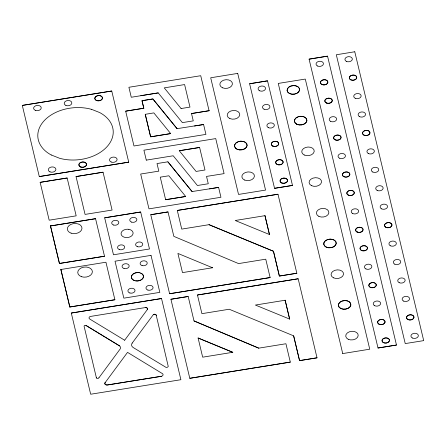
<?xml version="1.0" encoding="UTF-8"?>
<svg xmlns="http://www.w3.org/2000/svg" width="446" height="446" viewBox="0 0 446 446"><rect width="100%" height="100%" fill="white"/><g stroke="black" fill="none" stroke-linecap="round" stroke-linejoin="round"><path stroke-width="0.67" d="M96.275 377.634L96.286 377.383M156.223 315.272L168.248 366.422A1.94 1.338 -5.2 0 1 166.141 367.443L133.276 347.573A5.497 3.797 -5.2 0 1 132.206 343.069L132.2 343.035M98.923 377.812L120.314 348.783A5.068 3.501 -5.2 0 0 119.628 345.906L86.022 325.474L119.628 345.94M124.635 340.259L147.303 309.619A2.119 1.466 -5.2 0 0 145.48 307.545L90.192 316.482A2.286 1.578 -5.2 0 0 89.73 319.035L124.635 340.226M132.206 343.069L153.418 314.525A1.784 1.232 -5.2 0 1 155.899 314.686L156.228 315.305M105.117 382.679L127.528 352.373L162.561 373.703A2.291 1.583 -5.2 0 1 161.441 376.29L107.592 384.959A2.375 1.639 -5.2 0 1 105.284 384.402A2.375 1.639 -5.2 0 1 105.117 382.679L105.117 382.679A2.375 1.639 -5.2 0 0 105.278 384.368A2.375 1.639 -5.2 0 0 107.592 384.926L161.441 376.29M98.917 377.779L98.466 378.219A1.394 0.959 -5.2 0 1 96.526 378.091L96.269 377.6M209.085 110.753L200.728 75.714L128.894 87.277L131.269 97.256L158.207 92.896L182.386 122.628L193.263 120.877L191.518 113.546L209.079 110.719L191.518 113.546M309.089 59.117L327.548 56.146L396.477 345.037L378.013 348.008L309.095 59.184L327.548 56.146M22.3 105.39L111.745 90.995L128.727 162.171L39.281 176.571L22.306 105.423L111.745 91.029M237.724 73.395L210.696 77.777L238.532 194.434L265.56 190.085L237.724 73.428M249.609 83.731L267.539 80.843L292.487 185.43L274.552 188.318L249.615 83.798L267.539 80.843M125.672 111.149L143.807 108.227L125.672 111.182L133.973 145.976L205.935 134.391L203.582 124.512L177.051 128.665L152.872 98.973L142.006 100.684L143.807 108.266M145.251 114.315L153.848 112.899L170.679 133.605L150.625 136.833L145.251 114.315L150.625 136.833L170.679 133.571M181.076 108.551L189.979 107.085L184.605 84.567L164.251 87.879L181.076 108.517M194.489 126.006L203.582 124.546M179.259 150.759L199.613 147.448L204.987 169.993L196.089 171.431L179.253 150.726L199.618 147.481M128.721 162.138L39.281 176.571M146.282 160.136L173.215 155.777L197.394 185.503L208.271 183.752L206.526 176.421L224.093 173.628L215.736 138.594L143.907 150.19L146.277 160.103M40.14 182.33L67.151 177.982L76.177 215.842L49.172 220.19L40.146 182.364L67.151 178.015M76.043 176.549L103.048 172.201L112.08 210.06L85.069 214.409L76.043 176.583L103.048 172.201M185.692 196.48L168.856 175.78L160.259 177.162L165.633 199.708L185.692 196.48L165.633 199.708M209.497 188.887L218.59 187.387L220.943 197.271L148.981 208.856L140.68 174.029L158.821 171.141L157.014 163.559L167.88 161.82L192.059 191.546L218.59 187.42M50.487 225.944L95.556 218.691L104.509 256.233L59.441 263.486L50.487 225.944L59.441 263.486M50.487 225.977L95.556 218.691M104.659 217.793L140.663 212.001L149.482 248.985L113.485 254.783L104.665 217.826L140.663 212.001M150.759 214.732L168.008 211.922L173.834 236.363L238.571 263.592L265.749 259.182L270.131 277.563L169.608 293.741L150.754 214.699L168.008 211.922M177.285 210.462L277.986 194.216L296.846 273.264L279.374 276.074L273.459 251.249L209.018 224.678L181.734 229.105L177.285 210.428L277.992 194.25M264.969 215.674L235.209 220.497L269.462 234.529L264.974 215.708L269.462 234.496M59.435 263.452L104.509 256.233M60.873 269.507L105.942 262.22L114.895 299.762L69.827 307.015L60.873 269.507L69.827 307.015M69.821 306.982L114.89 299.729M169.608 293.741L270.131 277.563M273.459 251.249L279.374 276.041L296.841 273.231M71.293 313.036L161.524 298.513L180.898 379.713L90.666 394.236L71.299 313.07L161.53 298.547M170.93 299.26L188.184 296.484L194.01 320.925L258.747 348.153L285.931 343.743L290.307 362.124L189.79 378.303L170.93 299.26L188.184 296.484M197.461 294.99L298.168 278.778L317.022 357.82L299.556 360.636L293.641 335.844L229.199 309.24L201.91 313.666L197.461 295.023L298.168 278.778M285.145 300.236L255.391 305.058L289.644 319.091L285.145 300.236L289.644 319.091M232.767 352.301L202.662 357.179L198.091 337.99L232.767 352.301L198.091 337.99M342.712 353.578L369.745 349.196L305.293 79.076L278.259 83.43L342.712 353.544M290.307 362.091L189.79 378.303M293.641 335.844L299.55 360.602L317.022 357.82M128.827 229.289L130.26 229.707A6.038 4.17 -5.2 0 1 132.562 234.875A6.038 4.17 -5.2 0 1 125.315 237.489L123.882 237.071A6.038 4.17 -5.2 0 1 121.585 231.937A6.038 4.17 -5.2 0 1 128.827 229.322M139.18 272.668L140.613 273.086A6.038 4.17 -5.2 0 1 142.91 278.254A6.038 4.17 -5.2 0 1 135.668 280.868L134.235 280.45A6.038 4.17 -5.2 0 1 131.932 275.282A6.038 4.17 -5.2 0 1 139.18 272.668A6.038 4.17 -5.2 0 0 131.938 275.316A6.038 4.17 -5.2 0 0 134.235 280.484M91.391 109.27L99.709 112.57A37.804 26.119 -5.2 0 1 107.363 146.31A37.804 26.119 -5.2 0 1 59.636 158.291L51.318 154.991M273.459 251.282L209.018 224.678M194.01 320.925L258.747 348.153M177.051 128.665L152.872 98.94L142.006 100.718L143.807 108.227M192.059 191.546L167.88 161.82M156.122 314.999L155.905 314.72A1.784 1.232 -5.2 0 0 153.418 314.558M396.477 345.037L378.013 348.008M292.487 185.43L274.552 188.318M158.207 92.896L140.813 95.689M147.303 309.619L147.303 309.652A2.119 1.466 -5.2 0 0 145.48 307.578L145.48 307.545M96.42 377.924L84.099 326.277A1.154 0.797 -5.2 0 1 84.695 325.446A1.154 0.797 -5.2 0 1 86.028 325.508M51.318 155.024A37.804 26.119 -5.2 0 1 43.663 121.284A37.804 26.119 -5.2 0 1 91.391 109.303M140.607 273.052A6.038 4.17 -5.2 0 1 142.91 278.22A6.038 4.17 -5.2 0 1 135.662 280.835M354.776 51.764L336.317 54.769L405.236 343.593L423.7 340.621L354.782 51.797M151.01 255.374L115.018 261.205L123.832 298.157L159.835 292.364L151.016 255.407M212.586 267.739L182.486 272.618L177.909 253.428L212.591 267.773M412.405 338.001A3.719 2.57 -5.2 0 0 418.331 335.983A3.719 2.57 -5.2 0 0 413.202 333.53A3.719 2.57 -5.2 0 0 412.405 338.001M408.006 319.559A3.719 2.57 -5.2 0 0 413.933 317.541A3.719 2.57 -5.2 0 0 408.798 315.093A3.719 2.57 -5.2 0 0 408.001 319.526A3.719 2.57 -5.2 0 0 413.927 317.507A3.719 2.57 -5.2 0 0 408.798 315.06A3.719 2.57 -5.2 0 0 408.006 319.559M403.602 301.083A3.719 2.57 -5.2 0 0 409.528 299.065A3.719 2.57 -5.2 0 0 404.394 296.618A3.719 2.57 -5.2 0 0 403.602 301.083M399.203 282.675A3.719 2.57 -5.2 0 0 405.13 280.657A3.719 2.57 -5.2 0 0 400.001 278.209A3.719 2.57 -5.2 0 0 399.203 282.675M394.805 264.199A3.719 2.57 -5.2 0 0 400.725 262.181A3.719 2.57 -5.2 0 0 395.596 259.734A3.719 2.57 -5.2 0 0 394.805 264.199M390.406 245.796A3.719 2.57 -5.2 0 0 396.327 243.778A3.719 2.57 -5.2 0 0 391.198 241.331A3.719 2.57 -5.2 0 0 390.406 245.796M386.007 227.354A3.719 2.57 -5.2 0 0 391.928 225.336A3.719 2.57 -5.2 0 0 386.799 222.888A3.719 2.57 -5.2 0 0 386.002 227.321A3.719 2.57 -5.2 0 0 391.928 225.302A3.719 2.57 -5.2 0 0 386.793 222.855A3.719 2.57 -5.2 0 0 386.007 227.354M381.603 208.879A3.719 2.57 -5.2 0 0 387.524 206.86A3.719 2.57 -5.2 0 0 382.395 204.413A3.719 2.57 -5.2 0 0 381.603 208.879M377.199 190.436A3.719 2.57 -5.2 0 0 383.125 188.418A3.719 2.57 -5.2 0 0 377.996 185.971A3.719 2.57 -5.2 0 0 377.199 190.436M372.806 172.033A3.719 2.57 -5.2 0 0 378.726 170.015A3.719 2.57 -5.2 0 0 373.597 167.562A3.719 2.57 -5.2 0 0 372.806 172.033M368.402 153.558A3.719 2.57 -5.2 0 0 374.322 151.54A3.719 2.57 -5.2 0 0 369.193 149.092A3.719 2.57 -5.2 0 0 368.402 153.558M364.003 135.149A3.719 2.57 -5.2 0 0 369.929 133.131A3.719 2.57 -5.2 0 0 364.795 130.65A3.719 2.57 -5.2 0 0 364.003 135.116A3.719 2.57 -5.2 0 0 369.924 133.098A3.719 2.57 -5.2 0 0 364.795 130.684A3.719 2.57 -5.2 0 0 364.003 135.149M359.599 116.674A3.719 2.57 -5.2 0 0 365.525 114.655A3.719 2.57 -5.2 0 0 360.396 112.208A3.719 2.57 -5.2 0 0 359.599 116.674M355.2 98.265A3.719 2.57 -5.2 0 0 361.126 96.247A3.719 2.57 -5.2 0 0 355.997 93.799A3.719 2.57 -5.2 0 0 355.2 98.265M350.801 79.828A3.719 2.57 -5.2 0 0 356.728 77.81A3.719 2.57 -5.2 0 0 351.599 75.363A3.719 2.57 -5.2 0 0 350.801 79.795A3.719 2.57 -5.2 0 0 356.722 77.777A3.719 2.57 -5.2 0 0 351.593 75.329A3.719 2.57 -5.2 0 0 350.801 79.828M346.403 61.386A3.719 2.57 -5.2 0 0 352.323 59.368A3.719 2.57 -5.2 0 0 347.194 56.921A3.719 2.57 -5.2 0 0 346.403 61.386M289.577 93.576A6.261 4.326 -5.2 0 0 299.534 90.164A6.261 4.326 -5.2 0 0 290.892 86.061A6.261 4.326 -5.2 0 0 289.577 93.576M281.632 182.866A3.73 2.576 -5.2 0 0 287.497 180.725A3.73 2.576 -5.2 0 0 282.24 178.378A3.73 2.576 -5.2 0 0 281.632 182.866M277.239 164.451A3.73 2.576 -5.2 0 0 283.104 162.311A3.73 2.576 -5.2 0 0 277.847 159.969A3.73 2.576 -5.2 0 0 277.239 164.451M272.846 146.037A3.73 2.576 -5.2 0 0 278.711 143.896A3.73 2.576 -5.2 0 0 273.454 141.555A3.73 2.576 -5.2 0 0 272.846 146.037M268.459 127.69A3.73 2.576 -5.2 0 0 274.323 125.549A3.73 2.576 -5.2 0 0 269.066 123.207A3.73 2.576 -5.2 0 0 268.459 127.69M264.06 109.209A3.73 2.576 -5.2 0 0 269.919 107.073A3.73 2.576 -5.2 0 0 264.668 104.726A3.73 2.576 -5.2 0 0 264.06 109.209M259.667 90.8A3.73 2.576 -5.2 0 0 265.526 88.659A3.73 2.576 -5.2 0 0 260.269 86.318A3.73 2.576 -5.2 0 0 259.667 90.8M244.536 180.022A6.3 4.354 -5.2 0 0 254.415 176.365A6.3 4.354 -5.2 0 0 245.495 172.446A6.3 4.354 -5.2 0 0 244.536 180.022M237.2 149.282A6.3 4.354 -5.2 0 0 247.078 145.625A6.3 4.354 -5.2 0 0 238.164 141.705A6.3 4.354 -5.2 0 0 237.2 149.282M229.868 118.575A6.3 4.354 -5.2 0 0 239.747 114.923A6.3 4.354 -5.2 0 0 230.833 110.998A6.3 4.354 -5.2 0 0 229.868 118.575M222.532 87.801A6.3 4.354 -5.2 0 0 232.405 84.149A6.3 4.354 -5.2 0 0 223.491 80.224A6.3 4.354 -5.2 0 0 222.532 87.801M49.974 171.866A3.819 2.637 -5.2 0 0 55.906 169.58A3.819 2.637 -5.2 0 0 50.437 167.278A3.819 2.637 -5.2 0 0 49.974 171.866M80.57 166.91A3.819 2.637 -5.2 0 0 86.502 164.619A3.819 2.637 -5.2 0 0 81.033 162.316A3.819 2.637 -5.2 0 0 80.57 166.91M111.171 162.015A3.819 2.637 -5.2 0 0 117.103 159.729A3.819 2.637 -5.2 0 0 111.634 157.427A3.819 2.637 -5.2 0 0 111.171 162.015M35.295 110.329A3.819 2.637 -5.2 0 0 41.227 108.044A3.819 2.637 -5.2 0 0 35.758 105.741A3.819 2.637 -5.2 0 0 35.295 110.329M65.897 105.434A3.819 2.637 -5.2 0 0 71.828 103.149A3.819 2.637 -5.2 0 0 66.359 100.846A3.819 2.637 -5.2 0 0 65.897 105.434M96.492 100.478A3.819 2.637 -5.2 0 0 102.424 98.192A3.819 2.637 -5.2 0 0 96.955 95.89A3.819 2.637 -5.2 0 0 96.492 100.478A3.819 2.637 -5.2 0 0 102.424 98.226A3.819 2.637 -5.2 0 0 96.955 95.923A3.819 2.637 -5.2 0 0 96.492 100.512M81.518 276.704A7.342 5.073 -5.2 0 0 92.389 271.647A7.342 5.073 -5.2 0 0 81.289 267.912A7.342 5.073 -5.2 0 0 81.518 276.704M71.131 233.174A7.342 5.073 -5.2 0 0 82.003 228.118A7.342 5.073 -5.2 0 0 70.903 224.383A7.342 5.073 -5.2 0 0 71.131 233.174M124.021 268.47A3.574 2.47 -5.2 0 0 129.173 265.866A3.574 2.47 -5.2 0 0 123.654 264.21A3.574 2.47 -5.2 0 0 124.021 268.47M142.079 265.565A3.574 2.47 -5.2 0 0 147.23 262.962A3.574 2.47 -5.2 0 0 141.705 261.306A3.574 2.47 -5.2 0 0 142.079 265.565M129.875 293A3.574 2.47 -5.2 0 0 135.026 290.396A3.574 2.47 -5.2 0 0 129.507 288.74A3.574 2.47 -5.2 0 0 129.875 293M147.933 290.095A3.574 2.47 -5.2 0 0 153.078 287.486A3.574 2.47 -5.2 0 0 147.559 285.836A3.574 2.47 -5.2 0 0 147.933 290.095M119.528 249.621A3.574 2.47 -5.2 0 0 124.674 247.017A3.574 2.47 -5.2 0 0 119.154 245.367A3.574 2.47 -5.2 0 0 119.528 249.621M137.58 246.716A3.574 2.47 -5.2 0 0 142.731 244.113A3.574 2.47 -5.2 0 0 137.212 242.457A3.574 2.47 -5.2 0 0 137.58 246.716M113.669 225.057A3.574 2.47 -5.2 0 0 118.82 222.454A3.574 2.47 -5.2 0 0 113.301 220.803A3.574 2.47 -5.2 0 0 113.669 225.057M131.726 222.153A3.574 2.47 -5.2 0 0 136.872 219.549A3.574 2.47 -5.2 0 0 131.353 217.893A3.574 2.47 -5.2 0 0 131.726 222.153M348.203 339.255A6.261 4.326 -5.2 0 0 358.16 335.844A6.261 4.326 -5.2 0 0 349.513 331.74A6.261 4.326 -5.2 0 0 348.203 339.255M340.872 308.543A6.261 4.326 -5.2 0 0 350.829 305.136A6.261 4.326 -5.2 0 0 342.188 301.033A6.261 4.326 -5.2 0 0 340.872 308.543M333.547 277.836A6.261 4.326 -5.2 0 0 343.504 274.424A6.261 4.326 -5.2 0 0 334.857 270.321A6.261 4.326 -5.2 0 0 333.547 277.836M326.216 247.123A6.261 4.326 -5.2 0 0 336.173 243.717A6.261 4.326 -5.2 0 0 327.526 239.58A6.261 4.326 -5.2 0 0 326.216 247.09A6.261 4.326 -5.2 0 0 336.173 243.683A6.261 4.326 -5.2 0 0 327.531 239.614A6.261 4.326 -5.2 0 0 326.216 247.123M318.884 216.382A6.261 4.326 -5.2 0 0 328.841 212.971A6.261 4.326 -5.2 0 0 320.2 208.867A6.261 4.326 -5.2 0 0 318.884 216.382M311.559 185.67A6.261 4.326 -5.2 0 0 321.516 182.263A6.261 4.326 -5.2 0 0 312.869 178.16A6.261 4.326 -5.2 0 0 311.559 185.67M304.233 154.996A6.261 4.326 -5.2 0 0 314.19 151.584A6.261 4.326 -5.2 0 0 305.543 147.481A6.261 4.326 -5.2 0 0 304.233 154.996M296.908 124.283A6.261 4.326 -5.2 0 0 306.865 120.877A6.261 4.326 -5.2 0 0 298.218 116.774A6.261 4.326 -5.2 0 0 296.908 124.283M340.872 308.509A6.261 4.326 -5.2 0 0 350.829 305.103A6.261 4.326 -5.2 0 0 342.182 301A6.261 4.326 -5.2 0 0 340.872 308.509M296.902 124.25A6.261 4.326 -5.2 0 0 306.859 120.844A6.261 4.326 -5.2 0 0 298.212 116.74A6.261 4.326 -5.2 0 0 296.902 124.25M289.577 93.543A6.261 4.326 -5.2 0 0 299.534 90.131A6.261 4.326 -5.2 0 0 290.887 86.028A6.261 4.326 -5.2 0 0 289.577 93.543M237.205 149.315A6.3 4.354 -5.2 0 0 247.078 145.658A6.3 4.354 -5.2 0 0 238.164 141.739A6.3 4.354 -5.2 0 0 237.205 149.315M281.638 182.932A3.73 2.576 -5.2 0 0 287.503 180.792A3.73 2.576 -5.2 0 0 282.246 178.45A3.73 2.576 -5.2 0 0 281.638 182.932M277.245 164.518A3.73 2.576 -5.2 0 0 283.11 162.377A3.73 2.576 -5.2 0 0 277.852 160.036A3.73 2.576 -5.2 0 0 277.245 164.518M272.852 146.104A3.73 2.576 -5.2 0 0 278.717 143.963A3.73 2.576 -5.2 0 0 273.459 141.622A3.73 2.576 -5.2 0 0 272.852 146.104M80.57 166.943A3.819 2.637 -5.2 0 0 86.502 164.652A3.819 2.637 -5.2 0 0 81.033 162.35A3.819 2.637 -5.2 0 0 80.57 166.943M348.304 195.092A3.719 2.57 -5.2 0 0 354.224 193.073A3.719 2.57 -5.2 0 0 349.095 190.626A3.719 2.57 -5.2 0 0 348.304 195.092M348.309 195.158A3.719 2.57 -5.2 0 0 354.236 193.14A3.719 2.57 -5.2 0 0 349.101 190.693A3.719 2.57 -5.2 0 0 348.309 195.158M343.905 176.649A3.719 2.57 -5.2 0 0 349.826 174.631A3.719 2.57 -5.2 0 0 344.697 172.184A3.719 2.57 -5.2 0 0 343.905 176.649M343.911 176.716A3.719 2.57 -5.2 0 0 349.831 174.698A3.719 2.57 -5.2 0 0 344.702 172.251A3.719 2.57 -5.2 0 0 343.911 176.716M339.501 158.207A3.719 2.57 -5.2 0 0 345.427 156.189A3.719 2.57 -5.2 0 0 340.298 153.742A3.719 2.57 -5.2 0 0 339.501 158.207M335.102 139.765A3.719 2.57 -5.2 0 0 341.028 137.747A3.719 2.57 -5.2 0 0 335.894 135.3A3.719 2.57 -5.2 0 0 335.102 139.765M335.108 139.832A3.719 2.57 -5.2 0 0 341.034 137.814A3.719 2.57 -5.2 0 0 335.899 135.367A3.719 2.57 -5.2 0 0 335.108 139.832M330.709 121.396A3.719 2.57 -5.2 0 0 336.63 119.377A3.719 2.57 -5.2 0 0 331.501 116.93A3.719 2.57 -5.2 0 0 330.709 121.396M321.9 84.445A3.719 2.57 -5.2 0 0 327.827 82.426A3.719 2.57 -5.2 0 0 322.692 79.979A3.719 2.57 -5.2 0 0 321.9 84.445M321.906 84.511A3.719 2.57 -5.2 0 0 327.832 82.493A3.719 2.57 -5.2 0 0 322.703 80.046A3.719 2.57 -5.2 0 0 321.906 84.511M326.299 102.887A3.719 2.57 -5.2 0 0 332.225 100.868A3.719 2.57 -5.2 0 0 327.096 98.421A3.719 2.57 -5.2 0 0 326.299 102.887M326.305 102.954A3.719 2.57 -5.2 0 0 332.231 100.935A3.719 2.57 -5.2 0 0 327.102 98.488A3.719 2.57 -5.2 0 0 326.305 102.954M317.502 66.002A3.719 2.57 -5.2 0 0 323.422 63.984A3.719 2.57 -5.2 0 0 318.293 61.537A3.719 2.57 -5.2 0 0 317.502 66.002M357.101 231.97A3.719 2.57 -5.2 0 0 363.027 229.952A3.719 2.57 -5.2 0 0 357.898 227.505A3.719 2.57 -5.2 0 0 357.101 231.97M357.112 232.037A3.719 2.57 -5.2 0 0 363.033 230.019A3.719 2.57 -5.2 0 0 357.904 227.571A3.719 2.57 -5.2 0 0 357.112 232.037M361.505 250.412A3.719 2.57 -5.2 0 0 367.426 248.394A3.719 2.57 -5.2 0 0 362.297 245.947A3.719 2.57 -5.2 0 0 361.505 250.412M361.511 250.479A3.719 2.57 -5.2 0 0 367.432 248.461A3.719 2.57 -5.2 0 0 362.303 246.014A3.719 2.57 -5.2 0 0 361.511 250.479M365.91 268.921A3.719 2.57 -5.2 0 0 371.836 266.903A3.719 2.57 -5.2 0 0 366.701 264.456A3.719 2.57 -5.2 0 0 365.91 268.921M352.702 213.528A3.719 2.57 -5.2 0 0 358.629 211.515A3.719 2.57 -5.2 0 0 353.494 209.062A3.719 2.57 -5.2 0 0 352.702 213.528M383.504 342.617A3.719 2.57 -5.2 0 0 389.43 340.599A3.719 2.57 -5.2 0 0 384.296 338.152A3.719 2.57 -5.2 0 0 383.504 342.617M383.51 342.684A3.719 2.57 -5.2 0 0 389.436 340.666A3.719 2.57 -5.2 0 0 384.307 338.219A3.719 2.57 -5.2 0 0 383.51 342.684M379.106 324.175A3.719 2.57 -5.2 0 0 385.026 322.157A3.719 2.57 -5.2 0 0 379.897 319.71A3.719 2.57 -5.2 0 0 379.106 324.175M379.111 324.242A3.719 2.57 -5.2 0 0 385.037 322.224A3.719 2.57 -5.2 0 0 379.903 319.776A3.719 2.57 -5.2 0 0 379.111 324.242M374.707 305.733A3.719 2.57 -5.2 0 0 380.628 303.715A3.719 2.57 -5.2 0 0 375.499 301.267A3.719 2.57 -5.2 0 0 374.707 305.733M370.303 287.296A3.719 2.57 -5.2 0 0 376.229 285.278A3.719 2.57 -5.2 0 0 371.1 282.831A3.719 2.57 -5.2 0 0 370.303 287.296M370.308 287.363A3.719 2.57 -5.2 0 0 376.234 285.345A3.719 2.57 -5.2 0 0 371.105 282.898A3.719 2.57 -5.2 0 0 370.308 287.363"/></g></svg>
